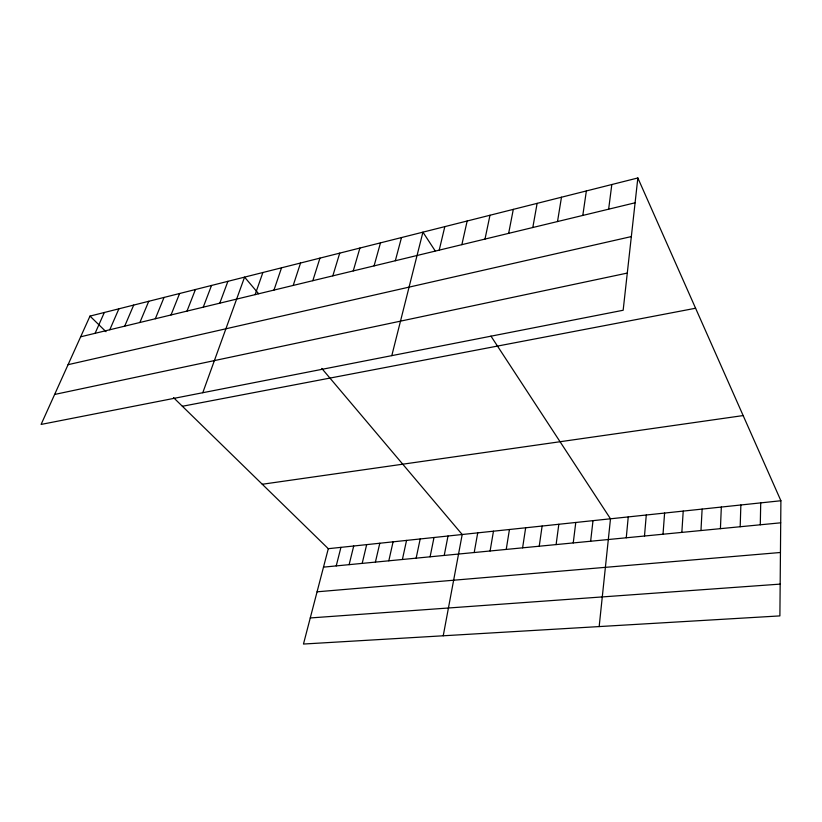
<?xml version="1.0" encoding="UTF-8"?>
<svg xmlns="http://www.w3.org/2000/svg" width="822" height="822" viewBox="0 0 822 822"><rect width="100%" height="100%" fill="white"/><g stroke="black" fill="none" stroke-linecap="round" stroke-linejoin="round"><path stroke-width="1.23" d="M637.851 177.963L623.158 310.254L41.1 424.429L89.999 316.1L637.851 177.963L780.9 500.742L779.893 615.904L303.472 644.037L328.297 548.695L173.493 397.591M760.278 524.785L760.72 502.879M740.18 526.738L740.869 504.985M720.421 528.649L721.336 507.051M700.971 530.539L702.122 509.095M681.849 532.389L683.216 511.099M663.025 534.218L664.597 513.062M644.489 536.016L646.277 515.004M626.261 537.783L628.244 516.915M599.166 626.58L610.489 518.795L490.95 336.106M590.638 541.236L593.001 520.655M573.242 542.921L575.78 522.473M608.64 209.199L611.815 184.529M556.104 544.585L558.826 524.272M539.232 546.219L542.119 526.039M582.798 215.446L586.363 190.951M522.607 547.832L525.659 527.786M557.522 221.55L561.477 197.218M506.229 549.425L509.445 529.502M490.097 550.987L493.467 531.197M474.202 552.528L477.726 532.862M532.81 227.519L537.126 203.363M443.233 635.786L462.2 534.506L321.782 368.431M444.219 555.436L448.011 536.016M508.643 233.366L513.298 209.374M430.091 556.802L434.006 537.496M485.001 239.079L489.984 215.251M416.148 558.159L420.186 538.955M402.39 559.484L406.551 540.403M461.861 244.668L467.163 221.005M388.816 560.809L393.08 541.832M375.407 562.104L379.795 543.239M439.215 250.145L444.815 226.636M362.183 563.389L366.674 544.626M349.124 564.652L353.717 546.003M391.796 355.638L422.929 232.153L435.136 250.813M336.229 565.906L340.935 547.36M395.331 260.749L401.496 237.558M374.072 265.886L380.483 242.86M353.234 270.921L359.902 248.049M332.818 275.853L339.733 253.135M312.812 280.692L319.953 258.118M293.207 285.429L300.554 263.009M273.973 290.084L281.535 267.808M255.118 294.636L262.886 272.514M202.777 392.711L244.576 277.127L258.622 293.731M219.793 303.174L227.91 281.33M203.25 307.171L211.531 285.46M187.005 311.096L195.43 289.519M171.027 314.96L179.607 293.505M155.327 318.751L164.04 297.43M139.884 322.491L148.741 301.294M124.708 326.159L133.698 305.085M109.778 329.766L118.892 308.815M95.095 333.311L104.332 312.494M80.659 336.804L635.087 202.798M68.072 364.68L631.337 236.582M54.632 394.457L627.289 273.079M182.381 406.274L695.587 308.24M262.28 484.261L743.15 415.572M328.297 548.695L780.9 500.742M323.498 567.139L780.705 522.813M317.076 591.809L780.448 552.487M310.264 617.949L780.17 584.113M89.999 316.1L105.976 331.698"/></g></svg>
